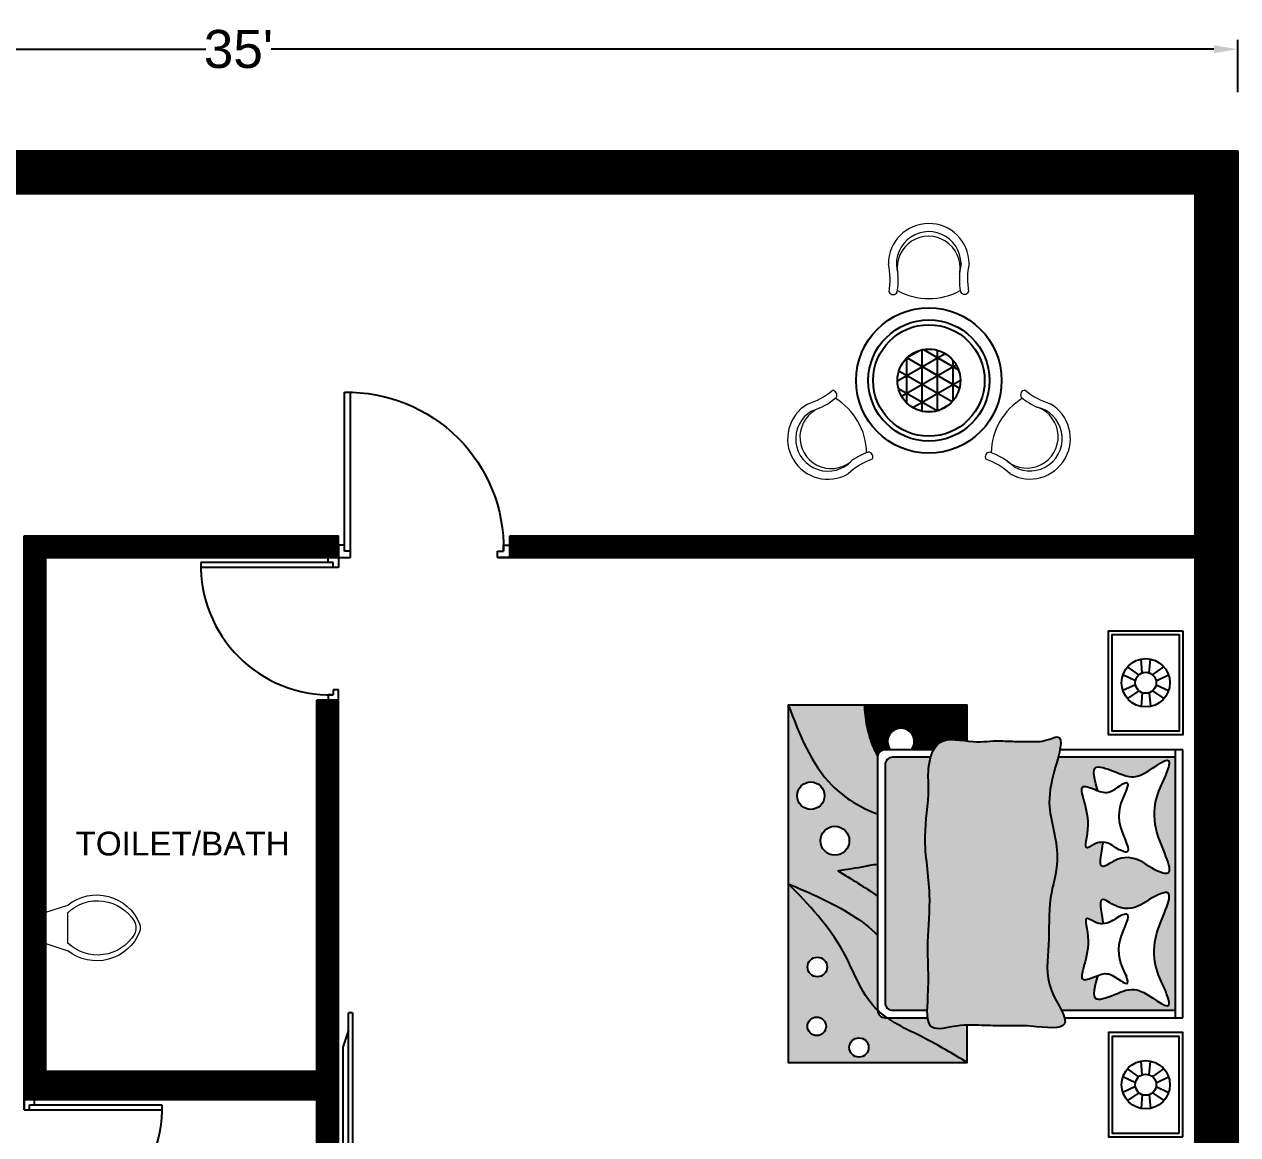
# Model space of a CAD drawing. Header units: inches. Extents: x 3496 to 3956, y 2800 to 3655.
# Drawn here: x 3701.1 to 3956.1, y 3421.4 to 3654.9 of the extents above; entities that cross this region are included whole.
import ezdxf

# ---------------------------------------------------------------- set-up
doc = ezdxf.new("R2010")
doc.units = ezdxf.units.IN
doc.header["$MEASUREMENT"] = 0
doc.layers.add('at_Entity', color=250, linetype='Continuous')
doc.layers.add('TEXT', color=11, linetype='Continuous')
for name, color, linetype, lineweight in [('ceiling', 144, 'Continuous', 18), ('FURN', 191, 'Continuous', 13), ('revised plan$0$fixtures', 67, 'Continuous', 5)]:
    doc.layers.add(name, color=color, linetype=linetype, lineweight=lineweight)
doc.layers.add('DOOR', color=110, linetype='Continuous', plot=False)
doc.styles.get("Standard").update_dxf_attribs({"font": 'arial.ttf'})
doc.dimstyles.get("Standard").update_dxf_attribs({"dimtxt": 8, "dimasz": 5, "dimexe": 2, "dimexo": 0.0625, "dimgap": 0.09, "dimtad": 0, "dimtih": 1, "dimtoh": 1, "dimdec": 1, "dimzin": 0, "dimdsep": 46, "dimlunit": 4, "dimtxsty": 'Standard', "dimcen": 0.09, "dimadec": 0, "dimazin": 0, "dimtfac": 1, "dimtdec": 1, "dimtofl": 0, "dimtmove": 0, "dimatfit": 3, "dimfxl": 9, "dimfxlon": 1, "dimtolj": 1, "dimtzin": 0, "dimarcsym": 0})
pattern_1 = [(135, (2309.604578929408, 252.7591864061981), (-0.001768876187179481, -0.001768876187179481), [])]

# ---------------------------------------------------------------- blocks, each defined once
blk = doc.blocks.new('121')
for p, q in [((72.05329907620285, 349.0354496327019), (72.05329907620285, 346.0354496327019)), ((73.55329907620285, 349.0354496327019), (72.05329907620285, 349.0354496327019)), ((73.55329907620285, 347.5354496327019), (73.55329907620285, 349.0354496327019)), ((72.05329907620285, 346.0354496327019), (75.05329907620285, 346.0354496327019)), ((75.05329907620285, 347.5354496327019), (73.55329907620285, 347.5354496327019)), ((75.05329907620285, 346.0354496327019), (75.05329907620285, 347.5354496327019))]:
    blk.add_line(p, q)
blk = doc.blocks.new('222')
for p, q in [((235.053299076203, 347.535449632702), (235.053299076203, 386.535449632702)), ((236.553299076203, 347.535449632702), (236.553299076203, 386.535449632702))]:
    blk.add_line(p, q)
blk.add_arc((235.803299076203, 348.2854496327019), 38.2573522345706, 88.87669728592458, 181.1233027140753)
blk = doc.blocks.new('1.2')
at = {"layer": 'DOOR', "yscale": 0.7142857142855983, "zscale": 0.7142857142855983, "rotation": 270}
for name, p, xscale in [('121', (3458.435163153464, 3468.094790501948), 0.7142857142855983), ('222', (3458.435163153464, 3246.590077535972), -0.7142857142855983), ('121', (3458.435163153464, 3335.16150610739), -0.7142857142855983)]:
    blk.add_blockref(name, p, dxfattribs=dict(at, xscale=xscale))
blk = doc.blocks.new('1.1')
at = {"layer": 'DOOR'}
for name, p in [('222', (3456.050042386322, 2950.742326230589)), ('121', (3580.050042386307, 2950.742326230589))]:
    blk.add_blockref(name, p, dxfattribs=at)
at = {"layer": 'DOOR', "xscale": -1}
blk.add_blockref('121', (3766.156640538691, 2950.742326230589), dxfattribs=at)
blk = doc.blocks.new('revised plan$0$w.c')
at = {"layer": 'revised plan$0$fixtures'}
for p, q in [((11.05390877235186, -0.1599125376305892), (6.25390877242171, 1.440087462346128)), ((6.25390877242171, -6.559912537537457), (6.25390877242171, -0.1599125376305892)), ((11.05390877235186, -0.1599125376305892), (11.05390877235186, -6.559912537537457)), ((11.05390877235186, -6.559912537537457), (6.25390877242171, -8.159912537514174))]:
    blk.add_line(p, q, dxfattribs=at)
for centre, radius, start, end in [((0.189512753400777, -6.175562485695991), 9.735216040527508, 51.46910968132466, 157.9714346835322), ((-1.866019738372415e-05, -6.719878602059907), 9.06334330593243, 46.36772544248623, 148.9468239376137), ((-5.746065676328726, -3.359929290803848), 3.199999999953434, 164.8605283245045, 195.1394707720233), ((-4.847263031158946, -3.359929310463485), 3.199999999953434, 155.7318247448754, 204.2681740492271), ((0.1895316759691923, -0.5443125882011373), 9.735227389920917, 202.0284332734241, 308.5307063679092), ((0, 0), 9.06334897705665, 211.0530065772593, 313.632092166817)]:
    blk.add_arc(centre, radius, start, end, dxfattribs=at)
blk = doc.blocks.new('*U36')
for p, q in [((-0.3992222896306821, -1.312980842644492), (-1.653506191711987, 1.312980842644492)), ((0.3992222896306821, -1.312980842644492), (1.653506191711987, 1.312980842644492))]:
    blk.add_line(p, q)
blk = doc.blocks.new('*U37')
at = {"color": 0, "linetype": 'ByBlock', "lineweight": -2, "transparency": 16777216}
blk.add_blockref('*U36', (175.2466196792429, 320.8776305968914), dxfattribs=at)
for p, rotation in [((172.2254819092581, 319.1333758921318), 59.99999999999999), ((178.2677574492276, 319.1333758921318), 300.0000000000001), ((172.2254819092581, 315.6448664826124), 120), ((178.2677574492276, 315.6448664826124), 240), ((175.2466196792429, 313.9006117778528), 180)]:
    blk.add_blockref('*U36', p, dxfattribs=dict(at, rotation=rotation))
blk = doc.blocks.new('*U33')
for p, q in [((-0.3992222896306822, -1.312980842644492), (-1.653506191711987, 1.312980842644492)), ((0.3992222896306822, -1.312980842644492), (1.653506191711987, 1.312980842644492))]:
    blk.add_line(p, q)
blk = doc.blocks.new('*U35')
at = {"color": 0, "linetype": 'ByBlock', "lineweight": -2, "transparency": 16777216}
blk.add_blockref('*U33', (175.2466196792429, 320.8776305968914), dxfattribs=at)
for p, rotation in [((172.2254819092581, 319.1333758921318), 59.99999999999999), ((178.2677574492277, 319.1333758921318), 299.9999999999999), ((172.2254819092581, 315.6448664826125), 120), ((178.2677574492277, 315.6448664826125), 240), ((175.2466196792429, 313.9006117778529), 180)]:
    blk.add_blockref('*U33', p, dxfattribs=dict(at, rotation=rotation))
blk = doc.blocks.new('*D57')
at = {"layer": 'Defpoints', "color": 0, "transparency": 16777216}
for p in [(3956.103341462497, 3649.608171209901), (3536.103341462497, 3628.277775863237), (3956.103341462497, 3628.277775863237)]:
    blk.add_point(p, dxfattribs=at)
at = {"layer": 'TEXT', "color": 0, "lineweight": -2, "transparency": 16777216}
for p, q in [((3536.103341462497, 3640.608171209901), (3536.103341462497, 3651.608171209901)), ((3956.103341462497, 3640.608171209901), (3956.103341462497, 3651.608171209901)), ((3541.103341462497, 3649.608171209901), (3739.227529729892, 3649.608171209901)), ((3951.103341462497, 3649.608171209901), (3752.979153195103, 3649.608171209901))]:
    blk.add_line(p, q, dxfattribs=at)
at = {"layer": 'TEXT', "color": 0, "transparency": 16777216}
for points in [[(3541.103341462497, 3650.441504543235), (3541.103341462497, 3648.774837876568), (3536.103341462497, 3649.608171209901)], [(3951.103341462497, 3650.441504543235), (3951.103341462497, 3648.774837876568), (3956.103341462497, 3649.608171209901)]]:
    blk.add_solid(points, dxfattribs=at)
at = {"layer": 'TEXT', "color": 0, "transparency": 16777216, "insert": (3746.103341462497, 3649.608171209901), "char_height": 8, "attachment_point": 5}
blk.add_mtext("\\A1;35'", dxfattribs=at)

msp = doc.modelspace()

# ---------------------------------------------------------------- hatches: boundary and pattern name
at = {"true_color": 0x636466}
h = msp.add_hatch(dxfattribs=at)
h.set_pattern_fill('ANSI31', color=251, scale=0.02001254955254425, angle=90)
h.set_pattern_definition(pattern_1)
edge = h.paths.add_edge_path(flags=17)
edge.add_spline(control_points=[(3890.938518146245, 3445.995586157222), (3891.051529957563, 3445.077693372451), (3891.836393279168, 3442.961196990684), (3896.001001804443, 3444.224142950641), (3898.50441855284, 3444.421569879698), (3899.213781842508, 3444.443431024497)], knot_values=[4821.793160850291, 4821.793160850291, 4821.793160850291, 4821.793160850291, 4908.130436277024, 5071.210333155607, 5138.877351241147, 5138.877351241147, 5138.877351241147, 5138.877351241147], degree=3, periodic=0)
edge.add_line((3899.213781842508, 3444.443431024497), (3899.213781842508, 3436.606341853089))
edge.add_spline(control_points=[(3899.213781842508, 3436.606341853089), (3896.266758749617, 3438.372532767091), (3890.846367640742, 3441.621046682686), (3884.747598290112, 3444.3468062299), (3882.391147242502, 3445.995586157222)], knot_values=[0, 0, 0, 0, 332.3745428608933, 611.3287748868132, 611.3287748868132, 611.3287748868132, 611.3287748868132], degree=3, periodic=0)
edge.add_line((3882.391147242502, 3445.995586157222), (3890.938518146244, 3445.995586157222))
edge = h.paths.add_edge_path()
edge.add_spline(control_points=[(3882.391147242502, 3445.995586157222), (3884.747598290112, 3444.3468062299), (3890.846367640742, 3441.621046682686), (3896.266758749617, 3438.372532767091), (3899.213781842508, 3436.606341853089)], knot_values=[0, 0, 0, 0, 278.9542320259199, 611.3287748868132, 611.3287748868132, 611.3287748868132, 611.3287748868132], degree=3, periodic=0)
edge.add_line((3899.213781842508, 3436.606341853089), (3861.656804625979, 3436.606341853089))
edge.add_line((3861.656804625979, 3436.606341853089), (3861.656804625979, 3474.163319069618))
edge.add_spline(control_points=[(3861.656804625979, 3474.163319069618), (3865.940747841933, 3469.756086822882), (3873.400545133049, 3462.081601537206), (3876.966528605163, 3450.983563069934), (3880.261812698025, 3447.733200635585), (3880.435293234244, 3447.570212902067)], knot_values=[693.4533345413574, 693.4533345413574, 693.4533345413574, 693.4533345413574, 1279.815238965914, 1714.508172511626, 1738.04407250318, 1738.04407250318, 1738.04407250318, 1738.04407250318], degree=3, periodic=0)
edge.add_line((3880.435293234244, 3447.570212902067), (3880.435293234244, 3447.560460207911))
edge.add_arc((3882.000167284932, 3447.56046020791), 1.564874050688683, 179.9999999999791, 270)
edge.add_line((3882.000167284932, 3445.995586157222), (3882.391147242503, 3445.995586157222))
h.paths.add_polyline_path([(3876.511702777334, 3441.775459839364, 1), (3876.511702777334, 3437.708180046922, 1)], flags=16)
h.paths.add_polyline_path([(3867.634211348038, 3446.136389171063, 1), (3867.634211348038, 3442.235777790892, 1)], flags=16)
h.paths.add_polyline_path([(3867.760610685677, 3458.721987424334, 1), (3867.760610685677, 3454.593829642531, 1)], flags=16)
edge = h.paths.add_edge_path(flags=17)
edge.add_spline(control_points=[(3861.656804625979, 3474.163319069618), (3866.256686646253, 3472.197509803308), (3872.969549489251, 3469.328695359357), (3878.803315951987, 3464.972959537147), (3880.435293234244, 3463.346971208352)], knot_values=[0, 0, 0, 0, 476.8269227620506, 695.8599629823377, 695.8599629823377, 695.8599629823377, 695.8599629823377], degree=3, periodic=0)
edge.add_line((3880.435293234244, 3463.346971208352), (3880.435293234244, 3447.570212902067))
edge.add_spline(control_points=[(3880.435293234244, 3447.570212902067), (3880.261812698025, 3447.733200635585), (3876.966528605163, 3450.983563069934), (3873.400545133049, 3462.081601537206), (3865.940747841933, 3469.756086822882), (3861.656804625979, 3474.163319069618)], knot_values=[693.4533345413577, 693.4533345413577, 693.4533345413577, 693.4533345413577, 716.9892345329123, 1151.682168078624, 1738.04407250318, 1738.04407250318, 1738.04407250318, 1738.04407250318], degree=3, periodic=0)
edge = h.paths.add_edge_path()
edge.add_spline(control_points=[(3872.045989529436, 3476.911581006354), (3874.89401932254, 3475.171980825662), (3877.742049115642, 3473.432380644969), (3880.435293234241, 3471.548132252069)], knot_values=[0, 0, 0, 0, 318.0544151716858, 318.0544151716858, 318.0544151716858, 318.0544151716858], degree=3, periodic=0)
edge.add_line((3880.435293234244, 3471.548132252067), (3880.435293234244, 3463.346971208352))
edge.add_spline(control_points=[(3880.435293234244, 3463.346971208352), (3878.803315951987, 3464.972959537147), (3872.969549489251, 3469.328695359357), (3866.256686646253, 3472.197509803308), (3861.656804625979, 3474.163319069618)], knot_values=[0, 0, 0, 0, 219.0330402202871, 695.8599629823377, 695.8599629823377, 695.8599629823377, 695.8599629823377], degree=3, periodic=0)
edge.add_line((3861.656804625979, 3474.163319069618), (3861.656804625979, 3511.720296286146))
edge.add_spline(control_points=[(3861.656804625979, 3511.720296286146), (3864.028672220469, 3505.536704915547), (3867.79056589949, 3495.729237861002), (3876.845600260469, 3490.115264545735), (3880.435293234244, 3488.847523052895)], knot_values=[0, 0, 0, 0, 614.6524651185262, 974.8677492351059, 974.8677492351059, 974.8677492351059, 974.8677492351059], degree=3, periodic=0)
edge.add_line((3880.435293234244, 3488.847523052895), (3880.435293234244, 3478.288706971843))
edge.add_spline(control_points=[(3880.435293234244, 3478.288706971843), (3879.894400341286, 3478.224535689683), (3879.045270754032, 3478.108008743333), (3876.273631930153, 3477.542907571182), (3874.005827982712, 3477.204249581661), (3872.045989529436, 3476.911581006354)], knot_values=[0, 0, 0, 0, 51.72710091473058, 81.55259349884636, 271.3568032618259, 271.3568032618259, 271.3568032618259, 271.3568032618259], degree=3, periodic=0)
h.paths.add_polyline_path([(3871.445784832323, 3486.234397779522, 1), (3871.445784832323, 3480.171499874736, 1)], flags=16)
h.paths.add_polyline_path([(3866.398282123166, 3495.562358410884, 1), (3866.398282123166, 3489.795196993736, 1)], flags=16)
edge = h.paths.add_edge_path(flags=16)
edge.add_spline(control_points=[(3872.045989529436, 3476.911581006354), (3874.005827982712, 3477.204249581661), (3876.273631930153, 3477.542907571182), (3879.045270754032, 3478.108008743333), (3879.894400341286, 3478.224535689683), (3880.435293234244, 3478.288706971843)], knot_values=[0, 0, 0, 0, 189.8042097629795, 219.6297023470953, 271.3568032618259, 271.3568032618259, 271.3568032618259, 271.3568032618259], degree=3, periodic=0)
edge.add_line((3880.435293234244, 3478.288706971843), (3880.435293234244, 3471.548132252067))
edge.add_spline(control_points=[(3880.435293234241, 3471.548132252069), (3877.742049115642, 3473.432380644969), (3874.89401932254, 3475.171980825662), (3872.045989529436, 3476.911581006354)], knot_values=[0, 0, 0, 0, 318.0544151716858, 318.0544151716858, 318.0544151716858, 318.0544151716858], degree=3, periodic=0)
edge = h.paths.add_edge_path()
edge.add_spline(control_points=[(3877.665183535112, 3511.720296286146), (3877.783295451823, 3510.293198982815), (3878.083706288659, 3506.663459435111), (3879.377628848643, 3503.072352944519), (3880.463427717098, 3501.061579852731)], knot_values=[727.5348304608033, 727.5348304608033, 727.5348304608033, 727.5348304608033, 865.0981278756092, 1077.41913041279, 1077.41913041279, 1077.41913041279, 1077.41913041279], degree=3, periodic=0)
edge.add_arc((3882.000167284932, 3500.766177931325), 1.564874050688683, 169.1189643745396, 180)
edge.add_line((3880.435293234244, 3500.766177931325), (3880.435293234244, 3488.847523052895))
edge.add_spline(control_points=[(3880.435293234244, 3488.847523052895), (3876.845600260469, 3490.115264545735), (3867.79056589949, 3495.729237861002), (3864.028672220469, 3505.536704915547), (3861.656804625979, 3511.720296286146)], knot_values=[0, 0, 0, 0, 360.2152841165797, 974.8677492351059, 974.8677492351059, 974.8677492351059, 974.8677492351059], degree=3, periodic=0)
edge.add_line((3861.656804625979, 3511.720296286146), (3877.665183535111, 3511.720296286146))
h = msp.add_hatch(dxfattribs=at)
h.set_pattern_fill('ANSI31', color=251, scale=0.02001254955254425, angle=90)
h.set_pattern_definition(pattern_1)
edge = h.paths.add_edge_path()
edge.add_line((3899.213781842508, 3511.720296286146), (3899.213781842508, 3504.173436063173))
edge.add_spline(control_points=[(3899.213781842508, 3504.173436063173), (3897.098541938444, 3504.424232380182), (3894.140115743789, 3504.959987828539), (3892.543072076162, 3502.960290643902), (3892.204743644368, 3502.331051982014)], knot_values=[2789.280830470994, 2789.280830470994, 2789.280830470994, 2789.280830470994, 2975.331718151073, 3042.519416525338, 3042.519416525338, 3042.519416525338, 3042.519416525338], degree=3, periodic=0)
edge.add_line((3892.204743644368, 3502.331051982014), (3887.565077626028, 3502.331051982014))
edge.add_arc((3885.326415957283, 3504.049773773454), 2.822341344252624, 322.4849206134993, 577.5150793865007)
edge.add_line((3883.087754288539, 3502.331051982014), (3882.000167284932, 3502.331051982014))
edge.add_arc((3882.000167284932, 3500.766177931325), 1.564874050688683, 450, 529.1189643745396)
edge.add_spline(control_points=[(3880.463427717098, 3501.061579852731), (3879.377628848643, 3503.072352944519), (3878.083706288659, 3506.663459435111), (3877.783295451823, 3510.293198982815), (3877.665183535112, 3511.720296286146)], knot_values=[727.5348304608033, 727.5348304608033, 727.5348304608033, 727.5348304608033, 939.8558329979844, 1077.41913041279, 1077.41913041279, 1077.41913041279, 1077.41913041279], degree=3, periodic=0)
edge.add_line((3877.665183535112, 3511.720296286146), (3899.213781842509, 3511.720296286146))
at = {"true_color": 0xfecc66}
h = msp.add_hatch(dxfattribs=at)
h.set_pattern_fill('ANSI31', color=31, scale=0.02001254955254425, angle=90)
h.set_pattern_definition(pattern_1)
edge = h.paths.add_edge_path()
edge.add_spline(control_points=[(3912.58296468002, 3444.246234663683), (3915.851368537878, 3443.884009370576), (3922.544372093034, 3443.142248168483), (3915.086902215361, 3452.858748762175), (3916.812429804912, 3461.254484329372), (3916.046538750612, 3470.677138135051), (3919.350448483647, 3480.02682827403), (3915.778153271523, 3489.865003451077), (3917.088607808641, 3496.678341475294), (3920.063080552155, 3506.212926730556), (3915.339174699557, 3503.91728253737), (3912.167964755031, 3504.145834975149), (3908.8595196478, 3504.057139287196), (3904.973212077427, 3504.339475217039), (3900.297089130018, 3503.546925681591), (3893.035006497451, 3505.647263254948), (3890.824151404559, 3498.967660716356), (3891.429961972665, 3492.45103959453), (3889.65147681206, 3483.305229452276), (3891.940524891507, 3472.745649319621), (3890.630059020343, 3461.081027276462), (3891.45109838715, 3453.110331285285), (3890.287137204076, 3442.491374511788), (3897.665353425478, 3444.728868939405), (3902.474098139295, 3444.296888540712), (3907.76056772043, 3444.33473360211), (3910.91872678865, 3444.276776174037), (3912.58296468002, 3444.246234663683)], knot_values=[0, 0, 0, 0, 4.574379471410046, 9.367366884963042, 15.54132299381235, 21.85276858185138, 26.95200434941867, 34.23208618292356, 39.56477236527105, 43.69112690969271, 45.13359528443061, 47.62871733112101, 50.0964149475333, 51.40195730767552, 55.06368752627633, 59.54397344475524, 63.04227542724808, 66.06464178536115, 72.51940513016642, 80.34513779217377, 86.71221748695324, 94.13575483048668, 98.22420356634476, 101.4878480836508, 105.3780298085832, 108.2545720886487, 111.459058866664, 111.459058866664, 111.459058866664, 111.459058866664], degree=3, periodic=0)
at = {"true_color": 0xcd6928}
h = msp.add_hatch(dxfattribs=at)
h.set_pattern_fill('ANSI31', color=32, scale=0.02001254955254425, angle=90)
h.set_pattern_definition(pattern_1)
edge = h.paths.add_edge_path()
edge.add_line((3943.030255261791, 3500.766177931325), (3943.030255261791, 3447.56046020791))
edge.add_line((3943.030255261791, 3447.56046020791), (3919.045285291179, 3447.56046020791))
edge.add_spline(control_points=[(3919.045285291179, 3447.56046020791), (3918.407719831772, 3448.834197738959), (3915.318545290086, 3453.985832451328), (3916.812429804912, 3461.254484329371), (3916.046538750611, 3470.677138135051), (3919.350448483645, 3480.02682827403), (3915.778153271524, 3489.865003451077), (3916.847302076328, 3495.423740514437), (3918.18290143449, 3500.029295498849), (3918.375797003104, 3500.766177931325)], knot_values=[344.4794991791036, 344.4794991791036, 344.4794991791036, 344.4794991791036, 468.0746378850208, 776.5788638278038, 1091.953252856443, 1346.755158739501, 1710.530989219796, 1976.998096189158, 2029.166859794734, 2029.166859794734, 2029.166859794734, 2029.166859794734], degree=3, periodic=0)
edge.add_line((3918.375797003104, 3500.766177931325), (3943.03025526179, 3500.766177931325))
edge = h.paths.add_edge_path()
edge.add_spline(control_points=[(3940.85031262351, 3451.857801897193), (3939.289850784996, 3455.028414404283), (3936.419543068444, 3461.032122801338), (3944.23329714909, 3474.414698886088), (3937.965683362979, 3471.217619805979), (3935.121676549403, 3469.151165015306), (3931.639792573766, 3468.254160499342), (3926.445099286882, 3472.309036555223), (3927.378871761051, 3468.828107135309), (3927.782727886216, 3466.081428811553)], knot_values=[0, 0, 0, 0, 254.5380022593741, 433.8216917316246, 527.6513347936659, 543.7608795587546, 655.9844214787016, 725.9844779086036, 843.480710759827, 843.480710759827, 843.480710759827, 843.480710759827], degree=3, periodic=0)
edge.add_spline(control_points=[(3927.782727886216, 3466.081428811553), (3927.782756223057, 3466.081236088993), (3927.782784559005, 3466.081043363649), (3927.782812894953, 3466.080850638306), (3927.79959900943, 3465.96668083339), (3927.816385123906, 3465.852511028473), (3927.833171238383, 3465.738341223556)], knot_values=[843.480710759827, 843.480710759827, 843.480710759827, 843.480710759827, 843.4889549632474, 843.4889549632474, 843.4889549632474, 848.3727916115939, 848.3727916115939, 848.3727916115939, 848.3727916115939], degree=3, periodic=0)
edge.add_spline(control_points=[(3927.833171238383, 3465.738341223556), (3927.376631492556, 3465.709798435027), (3926.151056701678, 3465.866717729391), (3923.251509621763, 3468.130047511909), (3926.262924803985, 3460.289273612296), (3921.271844863023, 3452.558275923951), (3925.736086404524, 3454.511505521478), (3926.707323073156, 3454.88384537404)], knot_values=[587.518084429835, 587.518084429835, 587.518084429835, 587.518084429835, 629.7450446195534, 696.9450987922593, 848.4999505069214, 1109.865128118807, 1202.770021521123, 1202.770021521123, 1202.770021521123, 1202.770021521123], degree=3, periodic=0)
edge.add_spline(control_points=[(3926.707323073158, 3454.883845374041), (3926.664703651404, 3454.729525615537), (3926.62208422965, 3454.575205857032), (3926.579464807895, 3454.420886098527), (3926.579419545079, 3454.420722207359), (3926.579374282263, 3454.420558316191), (3926.579329020465, 3454.420394428286)], knot_values=[1003.387934741425, 1003.387934741425, 1003.387934741425, 1003.387934741425, 1011.567308913117, 1011.567308913117, 1011.567308913117, 1011.575995598493, 1011.575995598493, 1011.575995598493, 1011.575995598493], degree=3, periodic=0)
edge.add_spline(control_points=[(3926.579329020465, 3454.420394428286), (3925.826240073646, 3451.693543683264), (3925.034833225145, 3448.632954216667), (3931.851874222923, 3451.636726055293), (3935.762669308126, 3452.748546144782), (3943.185167738106, 3445.957959270796), (3940.850312623509, 3451.857801897193), (3941.060479862617, 3451.349323519069), (3940.85031262351, 3451.857801897193)], knot_values=[1011.575995598493, 1011.575995598493, 1011.575995598493, 1011.575995598493, 1156.109508457092, 1254.207981898177, 1356.157323201415, 1468.839409783104, 1514.736098348679, 1520.638884756173, 1520.638884756173, 1520.638884756173, 1520.638884756173], degree=3, periodic=0)
edge = h.paths.add_edge_path()
edge.add_spline(control_points=[(3927.782727886216, 3482.532538870917), (3927.378871761051, 3479.785860547162), (3926.445099286882, 3476.304931127248), (3931.639792573766, 3480.359807183128), (3935.121676549403, 3479.462802667165), (3937.965683362979, 3477.396347876492), (3944.23329714909, 3474.199268796382), (3936.419543068444, 3487.581844881132), (3939.289850784996, 3493.585553278188), (3940.85031262351, 3496.756165785278)], knot_values=[0, 0, 0, 0, 117.4962328512235, 187.4962892811254, 299.7198312010725, 315.8293759661611, 409.6590190282025, 588.9427085004529, 843.480710759827, 843.480710759827, 843.480710759827, 843.480710759827], degree=3, periodic=0)
edge.add_spline(control_points=[(3940.85031262351, 3496.756165785278), (3941.060479862617, 3497.264644163401), (3940.850312623509, 3496.756165785278), (3943.185167738106, 3502.656008411674), (3935.762669308126, 3495.865421537688), (3931.851874222923, 3496.977241627177), (3925.034833225145, 3499.981013465803), (3925.826240073646, 3496.920423999207), (3926.579329020465, 3494.193573254184)], knot_values=[1011.575995598493, 1011.575995598493, 1011.575995598493, 1011.575995598493, 1017.478782005987, 1063.375470571563, 1176.057557153251, 1278.00689845649, 1376.105371897574, 1520.638884756173, 1520.638884756173, 1520.638884756173, 1520.638884756173], degree=3, periodic=0)
edge.add_spline(control_points=[(3926.579464807895, 3494.193081583943), (3926.62208422965, 3494.038761825439), (3926.664703651404, 3493.884442066934), (3926.707323073158, 3493.73012230843)], knot_values=[1003.387934741425, 1003.387934741425, 1003.387934741425, 1003.387934741425, 1011.567308913117, 1011.567308913117, 1011.567308913117, 1011.567308913117], degree=3, periodic=0)
edge.add_spline(control_points=[(3926.707323073156, 3493.73012230843), (3925.736086404524, 3494.102462160993), (3921.271844863023, 3496.05569175852), (3926.262924803985, 3488.324694070174), (3923.251509621763, 3480.483920170561), (3926.151056701678, 3482.747249953079), (3927.376631492556, 3482.904169247443), (3927.833171238383, 3482.875626458914)], knot_values=[587.5180844298334, 587.5180844298334, 587.5180844298334, 587.5180844298334, 680.4229778321485, 941.7881554440338, 1093.343007158697, 1160.543061331403, 1202.770021521122, 1202.770021521122, 1202.770021521122, 1202.770021521122], degree=3, periodic=0)
edge.add_spline(control_points=[(3927.833171238383, 3482.875626458914), (3927.816385123906, 3482.761456653998), (3927.79959900943, 3482.647286849082), (3927.782812894953, 3482.533117044165), (3927.782784559005, 3482.532924318821), (3927.782756223057, 3482.532731593477), (3927.782727886216, 3482.532538870917)], knot_values=[843.480710759827, 843.480710759827, 843.480710759827, 843.480710759827, 848.3645474081736, 848.3645474081736, 848.3645474081736, 848.3727916115939, 848.3727916115939, 848.3727916115939, 848.3727916115939], degree=3, periodic=0)
edge = h.paths.add_edge_path()
edge.add_spline(control_points=[(3891.578427731643, 3500.766177931325), (3891.396908834209, 3500.147279131829), (3890.934475630454, 3497.780918162556), (3891.429961972665, 3492.45103959453), (3889.651476812058, 3483.305229452276), (3891.940524891508, 3472.745649319621), (3890.630059020343, 3461.081027276461), (3891.330268579387, 3454.283353801974), (3890.883791203725, 3448.454783415311), (3890.871400490662, 3447.56046020791)], knot_values=[3093.405490540291, 3093.405490540291, 3093.405490540291, 3093.405490540291, 3150.137130790166, 3301.160684794502, 3623.696468046807, 4014.737731503039, 4332.892081505382, 4703.836189553312, 4776.652612997175, 4776.652612997175, 4776.652612997175, 4776.652612997175], degree=3, periodic=0)
edge.add_line((3890.871400490662, 3447.56046020791), (3883.565041335621, 3447.56046020791))
edge.add_arc((3883.565041335621, 3449.125334258599), 1.564874050688683, 180, 270, ccw=False)
edge.add_line((3882.000167284932, 3449.125334258599), (3882.000167284932, 3499.201303880637))
edge.add_arc((3883.565041335621, 3499.201303880637), 1.564874050688683, 90, 180, ccw=False)
edge.add_line((3883.565041335621, 3500.766177931325), (3891.578427731643, 3500.766177931325))
at = {"layer": 'at_Entity'}
h = msp.add_hatch(dxfattribs=at)
h.set_pattern_fill('NET3,_O', color=256, scale=1.018620658913842, angle=90)
h.set_pattern_definition([(90, (2641.432596711684, 2582.056579009344), (-3.234120592051448, 1.980262313026996e-16), []), (150, (2641.432596711684, 2582.056579009344), (-1.617060296025725, -2.800830591618923), []), (210, (2641.432596711684, 2582.056579009344), (1.617060296025723, -2.800830591618923), [])])
h.paths.add_polyline_path([(3897.825197624823, 3579.964953036214, 1), (3884.583129062421, 3579.964953036214, 1)])
at = {"layer": 'TEXT'}
h = msp.add_hatch(dxfattribs=at)
h.set_pattern_fill('ANSI31', color=256)
h.set_pattern_definition([(45, (0, 0), (-0.08838834764831845, 0.08838834764831845), [])])
h.paths.add_polyline_path([(3536.103341462497, 2800.277775863237), (3827.103341462498, 2800.277775863238), (3827.103341462498, 2809.277775863238), (3545.103341462497, 2809.277775863238), (3545.103341462498, 2942.777775863238), (3818.103341462498, 2942.777775863238), (3818.103341462497, 3136.277775863238), (3809.103341462498, 3136.277775863238), (3744.603341462499, 3136.277775863238), (3744.603341462499, 3131.777775863237), (3809.103341462498, 3131.777775863237), (3809.103341462498, 3076.277775863237), (3749.103341462499, 3076.277775863238), (3749.103341462499, 3071.777775863238), (3809.103341462497, 3071.777775863238), (3809.103341462497, 2951.777775863237), (3705.603341462498, 2951.777775863238), (3705.603341462498, 3136.277775863237), (3689.103341462498, 3136.277775863237), (3689.103341462498, 3131.777775863238), (3701.103341462498, 3131.777775863237), (3701.103341462498, 2951.777775863237), (3545.103341462498, 2951.777775863238), (3545.103341462497, 3131.777775863238), (3629.103341462498, 3131.777775863238), (3629.103341462498, 3136.277775863237), (3545.103341462498, 3136.277775863237), (3545.103341462497, 3320.777775863237), (3659.103341462519, 3320.777775863237), (3659.103341462519, 3325.277775863237), (3545.103341462498, 3325.277775863237), (3545.103341462497, 3542.777775863238), (3665.103341462498, 3542.777775863238), (3665.103341462498, 3547.277775863238), (3545.103341462497, 3547.277775863238), (3545.103341462497, 3619.277775863238), (3947.103341462498, 3619.277775863237), (3947.103341462497, 3547.277775863237), (3803.107075186992, 3547.277775863238), (3803.107075186992, 3542.777775863237), (3947.103341462497, 3542.777775863237), (3947.103341462498, 3325.277775863237), (3809.103341462497, 3325.277775863236), (3809.103341462498, 3284.777775863238), (3818.103341462498, 3284.777775863238), (3818.103341462497, 3320.777775863238), (3947.103341462498, 3320.777775863237), (3947.103341462498, 3188.777775863237), (3818.103341462497, 3188.777775863238), (3818.103341462498, 3224.777775863238), (3809.103341462498, 3224.777775863238), (3809.103341462497, 3184.277775863237), (3947.103341462498, 3184.277775863237), (3947.103341462498, 2800.277775863238), (3956.103341462497, 2800.277775863237), (3956.103341462497, 3628.277775863237), (3536.103341462497, 3628.277775863237)])
h.paths.add_polyline_path([(3705.603341462497, 3542.777775863237), (3767.107075186993, 3542.777775863237), (3767.107075186993, 3547.277775863236), (3701.103341462498, 3547.277775863236), (3701.103341462497, 3428.777775863237), (3762.607075186994, 3428.777775863236), (3762.607075186993, 3325.277775863237), (3705.603341462497, 3325.277775863237), (3705.603341462499, 3398.777775863237), (3701.103341462497, 3398.777775863237), (3701.103341462496, 3320.777775863237), (3767.107075186994, 3320.777775863238), (3767.107075186994, 3512.777775863237), (3762.607075186995, 3512.777775863238), (3762.607075186994, 3434.777775863236), (3705.603341462498, 3434.777775863237)], flags=17)

# ---------------------------------------------------------------- linework, layer by layer
at = {"color": 2, "true_color": 0xf1eb1f}
for p, q in [((3536.103341462497, 3628.277775863237), (3956.103341462497, 3628.277775863237)), ((3956.103341462497, 3628.277775863237), (3956.103341462497, 2800.277775863238)), ((3545.103341462496, 3619.277775863238), (3947.103341462497, 3619.277775863237)), ((3947.103341462498, 3619.277775863237), (3947.103341462497, 3547.277775863237)), ((3701.103341462497, 3426.63491872038), (3701.103341462498, 3547.277775863237)), ((3701.103341462497, 3547.277775863236), (3767.107075186994, 3547.277775863236)), ((3803.107075186993, 3547.277775863238), (3947.103341462497, 3547.277775863237)), ((3705.603341462496, 3542.777775863237), (3769.678503758424, 3542.777775863237)), ((3705.603341462498, 3434.777775863238), (3705.603341462497, 3542.777775863237)), ((3800.535646615561, 3542.777775863237), (3947.103341462497, 3542.777775863237)), ((3947.103341462497, 3542.777775863237), (3947.103341462498, 3325.277775863237)), ((3767.107075186994, 3320.777775863237), (3767.107075186994, 3514.920633006094)), ((3762.607075186994, 3434.777775863236), (3762.607075186995, 3512.777775863238)), ((3705.603341462498, 3434.777775863237), (3762.607075186993, 3434.777775863236)), ((3701.103341462498, 3428.777775863237), (3762.607075186993, 3428.777775863236)), ((3762.607075186993, 3325.277775863238), (3762.607075186994, 3428.777775863236))]:
    msp.add_line(p, q, dxfattribs=at)
for p, q in [((3767.107075186993, 3542.777775863237), (3767.107075186993, 3547.277775863237)), ((3803.107075186992, 3542.777775863237), (3803.107075186992, 3547.277775863237)), ((3767.107075186993, 3512.777775863237), (3762.607075186994, 3512.777775863238))]:
    msp.add_line(p, q)
at = {"color": 9, "true_color": 0xafd9aa}
for p, q in [((3892.204743644368, 3502.331051982014), (3882.000167284932, 3502.331051982014)), ((3944.595129312479, 3502.331051982014), (3918.739128184175, 3502.331051982014)), ((3943.030255261791, 3445.995586157222), (3943.030255261791, 3502.331051982014)), ((3944.595129312479, 3445.995586157222), (3944.595129312479, 3502.331051982014)), ((3880.435293234244, 3500.766177931325), (3880.435293234244, 3447.56046020791)), ((3882.000167284932, 3499.201303880637), (3882.000167284932, 3449.125334258599)), ((3891.578427731643, 3500.766177931325), (3883.565041335621, 3500.766177931325)), ((3943.030255261791, 3500.766177931325), (3918.375499085441, 3500.766177931325)), ((3882.000167284932, 3445.995586157222), (3890.938518146244, 3445.995586157222)), ((3883.565041335621, 3447.56046020791), (3890.871400490662, 3447.56046020791)), ((3919.045285263682, 3447.56046020791), (3943.030255261791, 3447.56046020791)), ((3919.702309269174, 3445.995586157222), (3944.595129312479, 3445.995586157222))]:
    msp.add_line(p, q, dxfattribs=at)
at = {"color": 8}
for p, q in [((3769.267758962999, 3408.993070622327), (3769.267758962999, 3446.993070622327)), ((3770.064283707363, 3446.993070622327), (3769.267758962999, 3446.993070622327)), ((3770.064283707363, 3446.993070622327), (3770.064283707363, 3408.993070622327)), ((3769.267758962999, 3443.400517871432), (3768.059956991647, 3439.838284424422))]:
    msp.add_line(p, q, dxfattribs=at)
at = {"color": 254, "true_color": 0xcecce6}
for points in [[(3944.595129312479, 3527.369036793033), (3944.595129312479, 3505.460800083391), (3928.946388805593, 3505.460800083391), (3928.946388805593, 3527.369036793033)], [(3943.812692287135, 3526.586599767688), (3943.812692287135, 3506.243237108736), (3929.728825830937, 3506.243237108736), (3929.728825830937, 3526.586599767688)], [(3944.595129312479, 3420.957601346203), (3944.595129312479, 3442.865838055844), (3928.946388805593, 3442.865838055844), (3928.946388805593, 3420.957601346203)], [(3943.812692287135, 3421.740038371547), (3943.812692287135, 3442.0834010305), (3929.728825830937, 3442.0834010305), (3929.728825830937, 3421.740038371547)]]:
    msp.add_lwpolyline(points, close=True, dxfattribs=at)
at = {"color": 215, "true_color": 0xa953a0}
msp.add_lwpolyline([(3899.213781842508, 3504.173436063173), (3899.213781842508, 3511.720296286146), (3861.656804625979, 3511.720296286146), (3861.656804625979, 3436.606341853089), (3899.213781842508, 3436.606341853089), (3899.213781842508, 3444.452732315558)], dxfattribs=at)
at = {"color": 8}
msp.add_lwpolyline([(3768.059956991647, 3439.838284424422), (3768.059956991647, 3416.147856820232)], dxfattribs=at)
at = {"color": 31, "true_color": 0xfecc66}
for centre, radius in [((3936.770759059036, 3516.414918438212), 5.078227187479269), ((3936.770759059036, 3431.911719701023), 5.078227187479269), ((3936.770759059036, 3431.911719701023), 2.211855099645161)]:
    msp.add_circle(centre, radius, dxfattribs=at)
msp.add_circle((3936.770759059036, 3516.414918438212), 2.211855099645161)
at = {"color": 30, "true_color": 0xf26722}
for centre, radius in [((3866.398282123166, 3492.67877770231), 2.883580708574183), ((3871.445784832323, 3483.202948827129), 3.031448952392697), ((3867.760610685677, 3456.657908533432), 2.064078890901657), ((3867.634211348038, 3444.186083480977), 1.950305690085084), ((3876.511702777334, 3439.741819943143), 2.033639896220623)]:
    msp.add_circle(centre, radius, dxfattribs=at)
msp.add_arc((3885.326415957283, 3504.049773773454), 2.822341344252624, 322.4849206133687, 217.5150793866314, dxfattribs=at)
at = {"color": 9, "true_color": 0xafd9aa}
for centre, start, end in [((3882.000167284932, 3500.766177931325), 90, 180), ((3883.565041335621, 3499.201303880637), 90, 180), ((3883.565041335621, 3449.125334258599), 180, 270), ((3882.000167284932, 3447.56046020791), 180, 270)]:
    msp.add_arc(centre, 1.564874050688683, start, end, dxfattribs=at)
at = {"color": 240, "true_color": 0xed1f24}
for points, knots in [([(3861.656804625979, 3511.720296286146), (3864.028672220469, 3505.536704915547), (3867.79056589949, 3495.729237861002), (3876.845600260469, 3490.115264545735), (3880.435293234244, 3488.847523052895)], [0, 0, 0, 0, 614.6524651185262, 974.8677492351059, 974.8677492351059, 974.8677492351059, 974.8677492351059]), ([(3880.463427717098, 3501.061579852731), (3879.377628848643, 3503.072352944519), (3878.083706288659, 3506.663459435111), (3877.783295451823, 3510.293198982815), (3877.665183535112, 3511.720296286146)], [727.5348304608033, 727.5348304608033, 727.5348304608033, 727.5348304608033, 939.8558329979844, 1077.41913041279, 1077.41913041279, 1077.41913041279, 1077.41913041279]), ([(3872.045989529436, 3476.911581006354), (3874.005827982712, 3477.204249581661), (3876.273631930153, 3477.542907571182), (3879.045270754032, 3478.108008743333), (3879.894400341286, 3478.224535689683), (3880.435293234244, 3478.288706971843)], [0, 0, 0, 0, 189.8042097629795, 219.6297023470953, 271.3568032618259, 271.3568032618259, 271.3568032618259, 271.3568032618259]), ([(3861.656804625979, 3474.163319069618), (3866.256686646253, 3472.197509803308), (3872.969549489251, 3469.328695359357), (3878.803315951987, 3464.972959537147), (3880.435293234244, 3463.346971208352)], [0, 0, 0, 0, 476.8269227620506, 695.8599629823377, 695.8599629823377, 695.8599629823377, 695.8599629823377])]:
    msp.add_open_spline(points, degree=3, knots=knots, dxfattribs=at)
at = {"color": 9, "true_color": 0xd19cc7}
msp.add_spline([(3912.58296468002, 3444.246234663683), (3919.720221621893, 3444.733034176774), (3916.963898401537, 3451.703577493997), (3916.360837858621, 3461.340131165909), (3916.762877337086, 3471.202363837411), (3918.170019487369, 3479.051893643825), (3916.561857597853, 3490.323012637174), (3917.767978683685, 3498.575084437533), (3918.170019487369, 3505.015724369779), (3916.003760392396, 3504.386238749707), (3912.11335628744, 3504.084302059513), (3908.254354559343, 3504.124816288858), (3906.214329149702, 3504.208185727569), (3900.489936651464, 3504.050885368987), (3893.486337268791, 3503.842911140907), (3891.193313075881, 3498.875664140826), (3891.125632843414, 3494.149491902719), (3890.415721260505, 3484.079927973371), (3891.362269154239, 3471.877979907485), (3891.007313362784, 3461.926878803232), (3891.007313362784, 3450.317262624431), (3891.893382261216, 3443.985060865355), (3896.990813901436, 3444.243719619897), (3903.073566677378, 3444.358040437853), (3907.571967764049, 3444.31535573993), (3912.58296468002, 3444.246234663683)], degree=3, dxfattribs=at)
for points, knots in [([(3926.707323073158, 3493.73012230843), (3926.664703651404, 3493.884442066934), (3926.62208422965, 3494.038761825439), (3926.579464807895, 3494.193081583943), (3926.579419545079, 3494.193245475111), (3926.579374282263, 3494.193409366279), (3926.579329020465, 3494.193573254184), (3925.826240073646, 3496.920423999207), (3925.034833225145, 3499.981013465803), (3931.851874222923, 3496.977241627177), (3935.762669308126, 3495.865421537688), (3943.185167738106, 3502.656008411674), (3940.850312623509, 3496.756165785278), (3941.060479862617, 3497.264644163401), (3940.85031262351, 3496.756165785278)], [1003.387934741425, 1003.387934741425, 1003.387934741425, 1003.387934741425, 1011.567308913117, 1011.567308913117, 1011.567308913117, 1011.575995598493, 1011.575995598493, 1011.575995598493, 1156.109508457092, 1254.207981898177, 1356.157323201415, 1468.839409783104, 1514.736098348679, 1520.638884756173, 1520.638884756173, 1520.638884756173, 1520.638884756173]), ([(3940.85031262351, 3496.756165785278), (3939.289850784996, 3493.585553278188), (3936.419543068444, 3487.581844881132), (3944.23329714909, 3474.199268796382), (3937.965683362979, 3477.396347876492), (3935.121676549403, 3479.462802667165), (3931.639792573766, 3480.359807183128), (3926.445099286882, 3476.304931127248), (3927.378871761051, 3479.785860547162), (3927.782727886216, 3482.532538870917), (3927.782756223057, 3482.532731593477), (3927.782784559005, 3482.532924318821), (3927.782812894953, 3482.533117044165), (3927.79959900943, 3482.647286849082), (3927.816385123906, 3482.761456653998), (3927.833171238383, 3482.875626458914)], [0, 0, 0, 0, 254.5380022593741, 433.8216917316246, 527.6513347936659, 543.7608795587546, 655.9844214787016, 725.9844779086036, 843.480710759827, 843.480710759827, 843.480710759827, 843.4889549632474, 843.4889549632474, 843.4889549632474, 848.3727916115939, 848.3727916115939, 848.3727916115939, 848.3727916115939]), ([(3940.85031262351, 3451.857801897193), (3939.289850784996, 3455.028414404283), (3936.419543068444, 3461.032122801338), (3944.23329714909, 3474.414698886088), (3937.965683362979, 3471.217619805979), (3935.121676549403, 3469.151165015306), (3931.639792573766, 3468.254160499342), (3926.445099286882, 3472.309036555223), (3927.378871761051, 3468.828107135309), (3927.782727886216, 3466.081428811553), (3927.782756223057, 3466.081236088993), (3927.782784559005, 3466.081043363649), (3927.782812894953, 3466.080850638306), (3927.79959900943, 3465.96668083339), (3927.816385123906, 3465.852511028473), (3927.833171238383, 3465.738341223556)], [0, 0, 0, 0, 254.5380022593741, 433.8216917316246, 527.6513347936659, 543.7608795587546, 655.9844214787016, 725.9844779086036, 843.480710759827, 843.480710759827, 843.480710759827, 843.4889549632474, 843.4889549632474, 843.4889549632474, 848.3727916115939, 848.3727916115939, 848.3727916115939, 848.3727916115939]), ([(3926.707323073158, 3454.883845374041), (3926.664703651404, 3454.729525615537), (3926.62208422965, 3454.575205857032), (3926.579464807895, 3454.420886098527), (3926.579419545079, 3454.420722207359), (3926.579374282263, 3454.420558316191), (3926.579329020465, 3454.420394428286), (3925.826240073646, 3451.693543683264), (3925.034833225145, 3448.632954216667), (3931.851874222923, 3451.636726055293), (3935.762669308126, 3452.748546144782), (3943.185167738106, 3445.957959270796), (3940.850312623509, 3451.857801897193), (3941.060479862617, 3451.349323519069), (3940.85031262351, 3451.857801897193)], [1003.387934741425, 1003.387934741425, 1003.387934741425, 1003.387934741425, 1011.567308913117, 1011.567308913117, 1011.567308913117, 1011.575995598493, 1011.575995598493, 1011.575995598493, 1156.109508457092, 1254.207981898177, 1356.157323201415, 1468.839409783104, 1514.736098348679, 1520.638884756173, 1520.638884756173, 1520.638884756173, 1520.638884756173])]:
    msp.add_open_spline(points, degree=3, knots=knots)
for points in [[(3932.62295827326, 3493.622018738809), (3931.48289754705, 3486.059729087849), (3932.765465864036, 3480.827963650648), (3930.172330819968, 3481.934014635841), (3929.772806457734, 3482.207247628634), (3926.432216569618, 3482.66511238995), (3924.547535075533, 3481.731627510748), (3924.676408140181, 3486.473161568094), (3923.942066852378, 3494.620204935348), (3926.747028251611, 3493.714937108204), (3929.809771503788, 3493.7634391564), (3932.979039701042, 3494.954245036934), (3932.62295827326, 3493.622018738809), (3932.707870410542, 3493.777723241011)], [(3932.62295827326, 3454.991948943661), (3931.48289754705, 3462.554238594622), (3932.765465864036, 3467.786004031823), (3930.172330819968, 3466.67995304663), (3929.772806457734, 3466.406720053837), (3926.432216569618, 3465.94885529252), (3924.547535075533, 3466.882340171722), (3924.676408140181, 3462.140806114376), (3923.942066852378, 3453.993762747123), (3926.747028251611, 3454.899030574266), (3929.809771503788, 3454.850528526071), (3932.979039701042, 3453.659722645537), (3932.62295827326, 3454.991948943661), (3932.707870410542, 3454.83624444146)]]:
    msp.add_spline(points, degree=3)
at = {"color": 240, "true_color": 0xed1f24}
msp.add_open_spline([(3872.045989529436, 3476.911581006354), (3874.89401932254, 3475.171980825662), (3877.742049115642, 3473.432380644969), (3880.435293234241, 3471.548132252069)], degree=3, dxfattribs=at)
msp.add_spline([(3899.213781842508, 3436.606341853089), (3890.172183309233, 3441.750387905736), (3879.927869501596, 3448.071364328141), (3873.198008571243, 3459.89504341447), (3861.656804625979, 3474.163319069618)], degree=3, dxfattribs=at)
at = {"layer": 'at_Entity'}
for radius in [15.27930988370763, 12.73275823642303, 11.71413757750918, 6.621034282939974]:
    msp.add_circle((3891.204163347575, 3579.964953036214), radius, dxfattribs=at)
at = {"layer": 'ceiling'}
for centre, radius, start, end in [((3891.171269784561, 3604.469663121308), 8.48850549094868, 0.5723016122089792, 180), ((3891.171269784561, 3604.469663121308), 6.790804392758945, 0.5723016122089792, 197.8294694367354), ((3891.145912182397, 3603.676355395551), 6.603662721287295, 351.5178543144822, 188.4821456855177), ((3867.827405289001, 3601.074260924731), 15.23845291273901, 350.3799642399137, 12.87460411429281), ((3912.850267926171, 3601.290640440202), 15.23845291273901, 167.6976975141175, 190.1923373598576), ((3914.547884333926, 3601.307597726194), 15.23845291273901, 167.6976975141175, 190.1923373598576), ((3869.52510638877, 3601.074260924731), 15.23845291273901, 350.3799642399137, 4.954865324121079), ((3891.171269784561, 3604.469663121308), 6.790804392758945, 342.1705305632647, 342.7428321715132), ((3883.700420438459, 3599.011031587668), 0.9768048476305272, 209.6565138105386, 330.3434861894614), ((3891.204163347575, 3610.811857103068), 13.62745440414032, 241.0409190678017, 298.9590809321983), ((3898.696269338159, 3599.085925584748), 0.9768048476305272, 210.228815399847, 330.9157878309974), ((3861.049030362226, 3589.509886089081), 15.23845291273901, 287.6976975680915, 310.1923373735365), ((3870.89886237871, 3576.892820880366), 0.9768048476305272, 330.2288154602742, 90.91578780147297), ((3911.450422668731, 3576.940345742077), 0.9768048476305272, 89.65651386589165, 210.3434861491236), ((3921.173739257301, 3589.655165426154), 15.23845291273901, 230.3799642590753, 252.8746040910524), ((3861.912524009827, 3588.048185797077), 15.23845291273901, 287.6976975680915, 310.1923373735365), ((3864.489960793204, 3564.541501002786), 13.62745440414032, 1.04091903438893, 58.95908097763292), ((3917.918365894038, 3564.541501002786), 13.62745440414032, 121.0409190223671, 178.9590809656111), ((3920.32488871137, 3588.184913146798), 15.23845291273901, 230.3799642590753, 244.9548653284484), ((3869.998908680043, 3567.684111333348), 8.48850549094868, 120.5723015853787, 300.0000000229816), ((3869.998908680043, 3567.684111333348), 6.790804392758945, 120.5723015853787, 317.8294694404727), ((3870.69861211985, 3568.058804871516), 6.603662721287295, 111.5178542958029, 308.4821457281403), ((3869.998908680043, 3567.684111333348), 6.790804392758945, 102.170530541934, 102.7428322091771), ((3911.767965724666, 3568.159698841082), 6.603662721287295, 231.5178542718596, 68.48214570419711), ((3912.442311570216, 3567.741084653984), 8.48850549094868, 240.5723015942235, 59.99999997701838), ((3912.442311570216, 3567.741084653984), 6.790804392758945, 240.5723015942235, 77.82946945806596), ((3883.762494934675, 3550.635685036621), 15.23845291273901, 110.3799642168746, 124.9548653284856), ((3878.461646927628, 3563.943481778402), 0.9768048476305272, 329.6565138508764, 90.34348613410835), ((3884.611345480609, 3549.165432757756), 15.23845291273901, 110.3799642168746, 132.8746040744298), ((3904.017358317948, 3563.91611264353), 0.9768048476305272, 90.22881541397268, 210.9157877616396), ((3898.015575330757, 3549.077375292874), 15.23845291273901, 47.69769752110802, 70.19233735677315), ((3898.849698098822, 3550.556032871363), 15.23845291273901, 47.69769752110802, 70.19233735677315), ((3912.442311570216, 3567.741084653984), 6.790804392758945, 222.1705305595273, 222.7428322114658)]:
    msp.add_arc(centre, radius, start, end, dxfattribs=at)

# ---------------------------------------------------------------- block references
at = {"xscale": -0.8571428571432748, "yscale": 0.8571428571432748, "zscale": 0.8571428571432748}
msp.add_blockref('1.1', (6933.481367870669, 716.9682536933254), dxfattribs=at)
at = {"xscale": -1}
msp.add_blockref('1.2', (7472.71041664949, 126.1496275585682), dxfattribs=at)
at = {"rotation": 270}
msp.add_blockref('*U35', (3619.381637871665, 3691.661538117455), dxfattribs=at)
at = {"extrusion": (0, 0, -1), "zscale": -1, "rotation": 90.00000000000001}
msp.add_blockref('*U37', (-3619.381637871665, 3256.66510002178), dxfattribs=at)
msp.add_blockref('1.2', (-4.499999999999545, 12.14962755856823))
at = {"layer": 'FURN', "color": 0, "lineweight": 50, "xscale": -1}
msp.add_blockref('revised plan$0$w.c', (3716.506976436525, 3468.243830578503), dxfattribs=at)

# ---------------------------------------------------------------- texts
at = {"layer": 'TEXT', "lineweight": 30, "insert": (3756.883293905698, 3485.108271127193), "char_height": 5, "attachment_point": 3}
msp.add_mtext_dynamic_manual_height_columns('TOILET/BATH ', width=63.08779270385641, gutter_width=12.5, heights=[13.53115052296502], dxfattribs=at)

# ---------------------------------------------------------------- dimensions: what is measured, and where the dimension line sits
at = {"layer": 'TEXT'}
dim = msp.add_linear_dim(base=(3956.103341462497, 3649.608171209901), p1=(3536.103341462497, 3628.277775863237), p2=(3956.103341462497, 3628.277775863237), dimstyle='Standard', dxfattribs=at)
dim.commit()
dim.dimension.update_dxf_attribs({"geometry": '*D57', "text_midpoint": (3746.103341462497, 3649.608171209901)})

doc.saveas('drawing.dxf')
